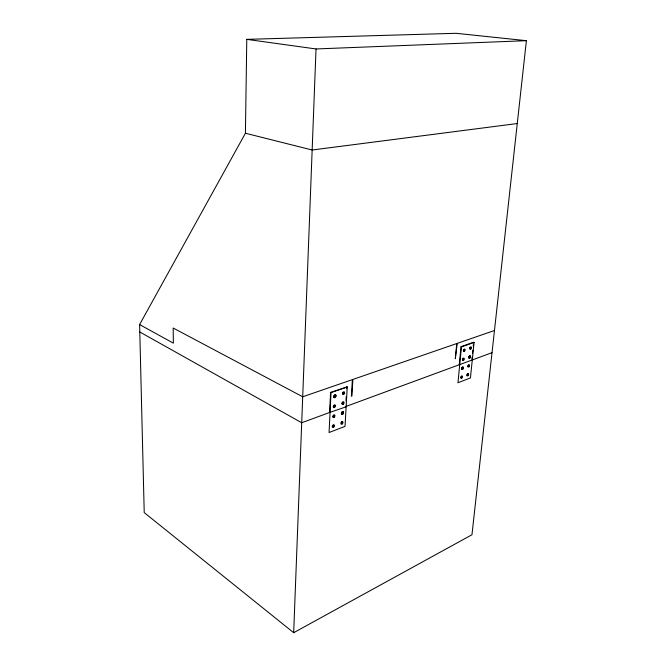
<?xml version="1.0" encoding="UTF-8"?>
<svg xmlns="http://www.w3.org/2000/svg" width="666" height="666" viewBox="0 0 666 666"><rect width="100%" height="100%" fill="white"/><g stroke="black" fill="none" stroke-linecap="round" stroke-linejoin="round"><path stroke-width="1" d="M245.421 133.233L246.778 39.361L456.052 33.3L526.39 40.684L471.969 534.74L293.673 632.7L144.222 512.604L139.61 324.567L245.421 133.233L312.154 150.008L517.266 123.535M293.673 632.7L316.025 48.959L246.778 39.361M346.12 406.801L329.595 412.487L330.577 392.382L347.219 386.938L345.038 426.357L329.062 432.525L331.027 392.615L330.577 392.382M334.89 405.769L334.141 405.444L334.89 405.769L334.374 406.934L333.624 406.618L333.658 405.952L333.924 406.776M334.132 396.595L334.648 395.421L335.406 395.746L335.373 396.412L334.881 396.919L334.132 396.595L334.648 395.421M332.95 425.982L333.433 425.474L332.617 426.473L333.366 426.781L333.882 425.624L333.366 426.781M333.45 416.059L333.932 415.559L333.117 416.558L333.866 416.874L334.382 415.709L333.866 416.874M334.074 406.776L334.59 405.611M334.881 396.919L335.406 395.746M343.514 402.63L342.774 402.314L343.514 402.63L342.998 403.787L342.257 403.471L342.291 402.813L342.557 403.629M342.79 393.514L342.824 392.848L342.79 393.514L343.539 393.839L343.756 392.524L343.539 393.839M341.525 422.702L341.708 422.044L342.441 422.352L341.933 423.509L341.525 422.702L341.999 422.202M342.058 412.853L342.532 412.354L342.058 412.853L342.466 413.661L342.973 412.512L342.166 413.511M341.491 423.36L342.141 422.194M342.699 403.638L343.215 402.472M346.004 400.607L346.22 396.636M346.661 388.694L346.77 386.713M345.671 406.568L459.249 364.743L461.014 346.678L473.634 342.257L474.092 342.441L470.437 377.93L457.95 382.75L461.471 346.861L474.092 342.441M462.62 359.59L463.07 358.558L463.702 359.465L462.62 359.59L463.303 359.898M461.53 377.722L461.646 376.548L461.53 377.722L460.847 377.422M462.137 368.09L462.079 368.681L462.52 367.665L461.788 367.94L462.87 367.815L462.412 368.847L461.729 368.531L462.412 368.847M463.028 359.132L462.97 359.732L463.403 358.724L462.679 358.991M464.319 349.692L464.202 350.899L464.652 349.866L463.969 349.55L464.652 349.866M461.18 377.572L461.638 376.548M463.844 350.749L464.302 349.717M468.007 366.192L468.456 365.176L469.072 366.075L468.007 366.192L468.681 366.5M467.507 374.633L467.449 375.216L467.882 374.209L467.166 374.483L468.231 374.359L467.782 375.374L467.099 375.066L467.782 375.374M468.356 366.342L469.13 365.484M469.588 357.609L469.705 356.418L469.588 357.609L468.906 357.301M470.229 347.885L470.171 348.485L470.596 347.486L469.871 347.744L470.954 347.627L470.496 348.651L469.813 348.343L470.496 348.651M468.331 366.358L468.781 365.334M469.239 357.467L469.355 356.277L470.038 356.585M471.903 359.124L472.111 357.142M472.519 353.171L472.818 350.199M473.226 346.228L473.434 344.239M342.59 402.963L343.073 402.464M333.957 406.11L334.44 405.602M343.132 393.007L344.056 392.674M329.595 412.487L301.706 422.752L139.793 331.984M492.024 352.672L459.249 364.743M331.027 392.615L347.219 386.938M494.463 330.502L457.201 343.381L455.311 358.724L456.768 343.531L352.888 379.445L351.939 395.995L351.415 396.187L352.364 379.628L302.705 396.786L173.185 328.03L173.36 343.148L139.61 324.567M316.025 48.959L526.39 40.684M333.133 425.308L333.882 425.624M333.633 415.393L334.382 415.709M342.232 412.196L342.973 412.512M461.014 346.678L461.471 346.861M463.511 350.582L464.202 350.899M461.297 376.398L461.979 376.698M467.549 374.051L468.231 374.359M462.179 367.507L462.87 367.815M463.07 358.558L463.761 358.874M342.257 403.471L342.998 403.787M470.271 347.311L470.954 347.627M333.624 406.618L334.374 406.934M341.725 413.353L342.466 413.661M341.708 422.044L342.441 422.352M461.854 377.98A1.29 0.741 -66.8 0 0 462.062 375.932A1.29 0.741 -66.8 0 0 460.697 377.431A1.29 0.741 -66.8 0 0 461.854 377.98M468.098 375.624A1.282 0.724 -67 0 0 468.306 373.593A1.282 0.724 -67 0 0 466.958 375.083A1.282 0.724 -67 0 0 468.098 375.624M469.006 366.758A1.29 0.733 -67.3 0 0 469.214 364.71A1.29 0.733 -67.3 0 0 467.865 366.2A1.29 0.733 -67.3 0 0 469.006 366.758M462.737 369.106A1.299 0.741 -67.2 0 0 462.945 367.041A1.299 0.741 -67.2 0 0 461.58 368.539A1.299 0.741 -67.2 0 0 462.737 369.106A1.299 0.741 -67.2 0 0 462.995 367.066A1.299 0.741 -67.2 0 0 461.63 368.564A1.299 0.741 -67.2 0 0 462.787 369.122M342.657 414.144A1.465 0.932 -63 0 0 343.248 411.771A1.465 0.932 -63 0 0 341.442 413.02A1.465 0.932 -63 0 0 342.657 414.144A1.465 0.932 -63 0 0 343.298 411.804A1.465 0.932 -63 0 0 341.491 413.053A1.465 0.932 -63 0 0 342.707 414.177M342.124 423.984A1.457 0.924 -62.6 0 0 342.715 421.62A1.457 0.924 -62.6 0 0 340.909 422.877A1.457 0.924 -62.6 0 0 342.124 423.984M333.558 427.264A1.474 0.941 -62.3 0 0 334.157 424.883A1.474 0.941 -62.3 0 0 332.326 426.157A1.474 0.941 -62.3 0 0 333.558 427.264M334.066 417.366A1.474 0.949 -62.7 0 0 334.665 414.968A1.474 0.949 -62.7 0 0 332.825 416.233A1.474 0.949 -62.7 0 0 334.066 417.366M343.19 404.279A1.465 0.941 -63.4 0 0 343.789 401.898A1.465 0.941 -63.4 0 0 341.974 403.13A1.465 0.941 -63.4 0 0 343.19 404.279M343.731 394.339A1.474 0.949 -63.8 0 0 344.33 391.933A1.474 0.949 -63.8 0 0 342.507 393.165A1.474 0.949 -63.8 0 0 343.731 394.339M334.573 407.425A1.482 0.957 -63 0 0 335.173 405.028A1.482 0.957 -63 0 0 333.333 406.277A1.482 0.957 -63 0 0 334.573 407.425M335.081 397.419A1.482 0.966 -63.4 0 0 335.681 394.996A1.482 0.966 -63.4 0 0 333.832 396.245A1.482 0.966 -63.4 0 0 335.081 397.419A1.482 0.966 -63.4 0 0 335.731 395.03A1.482 0.966 -63.4 0 0 333.882 396.27A1.482 0.966 -63.4 0 0 335.131 397.444M463.678 360.189A1.299 0.749 -67.5 0 0 463.886 358.108A1.299 0.749 -67.5 0 0 462.52 359.607A1.299 0.749 -67.5 0 0 463.678 360.189M464.577 351.19A1.307 0.749 -67.8 0 0 464.785 349.101A1.307 0.749 -67.8 0 0 463.411 350.591A1.307 0.749 -67.8 0 0 464.577 351.19M470.87 348.942A1.299 0.741 -68 0 0 471.078 346.869A1.299 0.741 -68 0 0 469.721 348.351A1.299 0.741 -68 0 0 470.87 348.942M469.905 357.875A1.29 0.741 -67.6 0 0 470.121 355.81A1.29 0.741 -67.6 0 0 468.764 357.292A1.29 0.741 -67.6 0 0 469.905 357.875A1.29 0.741 -67.6 0 0 470.171 355.827A1.29 0.741 -67.6 0 0 468.814 357.317A1.29 0.741 -67.6 0 0 469.955 357.892"/></g></svg>
